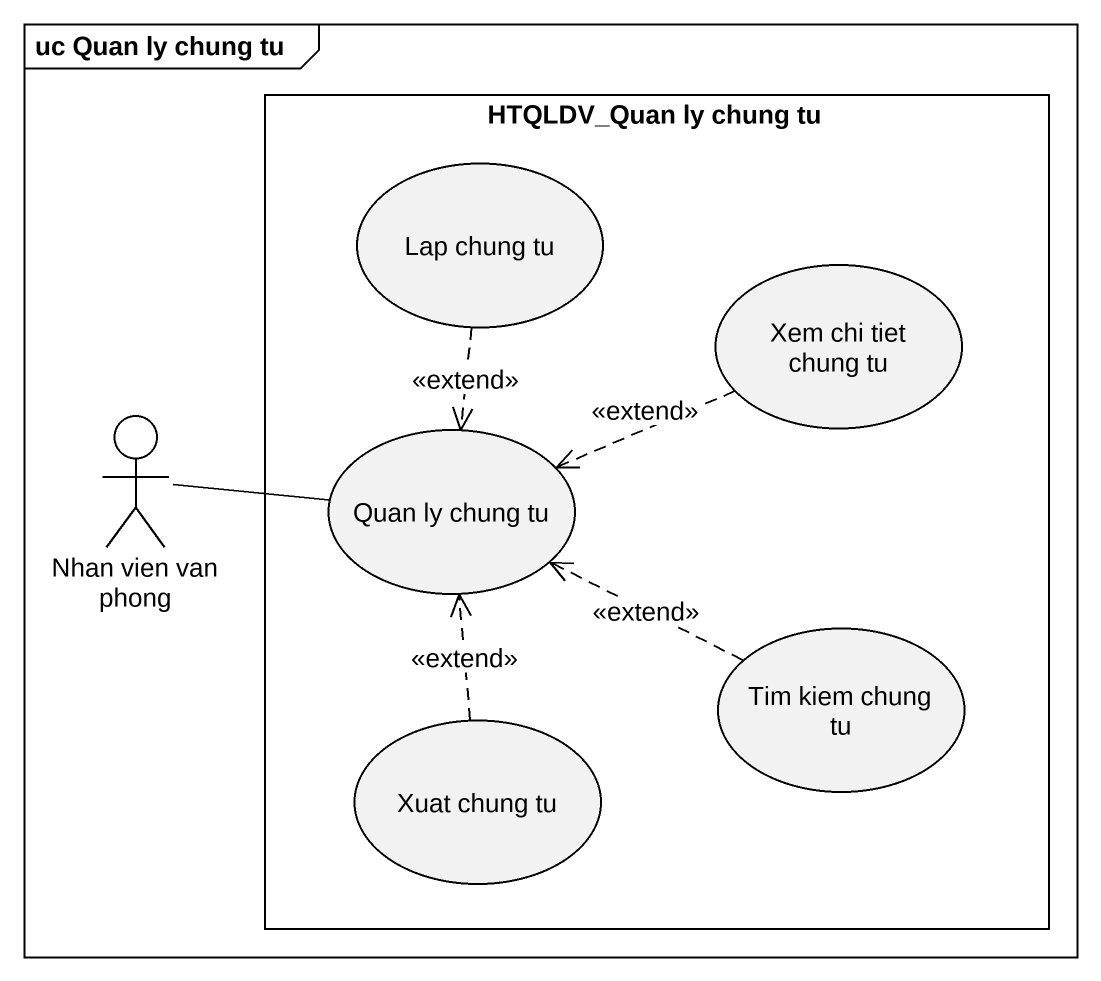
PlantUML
@startuml
mainframe uc Quan ly chung tu
rectangle "HTQLDV_Quan ly chung tu" as HTQLDV_Quan_ly_chung_tu {
  usecase "Lap chung tu" as Lap_chung_tu
  usecase "Xem chi tiet chung tu" as Xem_chi_tiet_chung_tu
  usecase "Quan ly chung tu" as Quan_ly_chung_tu
  usecase "Tim kiem chung tu" as Tim_kiem_chung_tu
  usecase "Xuat chung tu" as Xuat_chung_tu
}
actor "Nhan vien van phong" as Nhan_vien_van_phong
Lap_chung_tu ..> Quan_ly_chung_tu : <<extend>>
Xem_chi_tiet_chung_tu .left.> Quan_ly_chung_tu : <<extend>>
Nhan_vien_van_phong -right- Quan_ly_chung_tu
Tim_kiem_chung_tu .left.> Quan_ly_chung_tu : <<extend>>
Xuat_chung_tu .up.> Quan_ly_chung_tu : <<extend>>
@enduml
